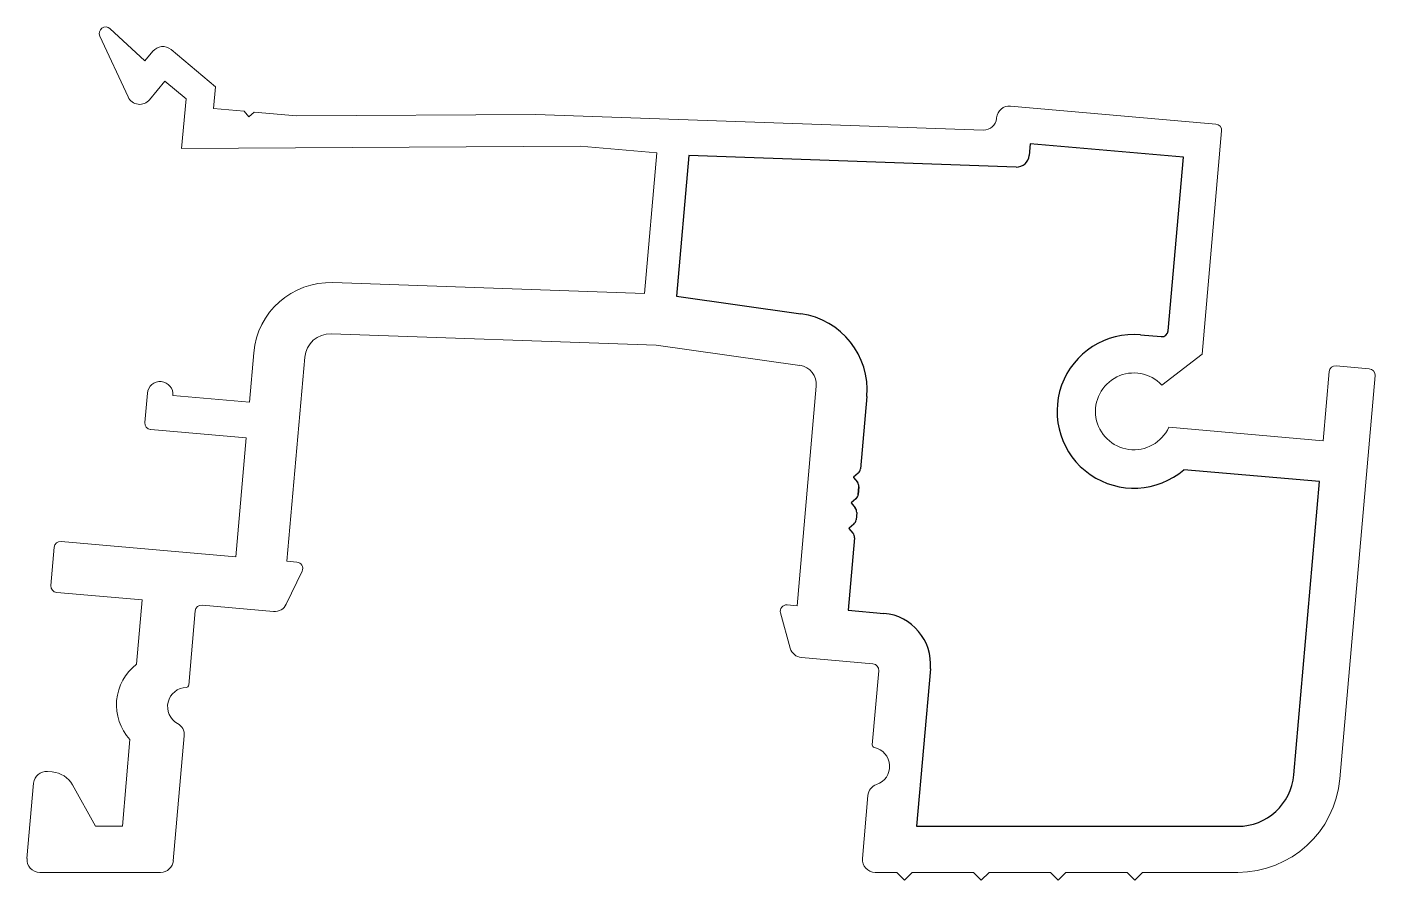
# Model space of a CAD drawing. Header units: inches. Extents: x -26.4 to 26.2, y -0.1 to 33.3.
import ezdxf

# ---------------------------------------------------------------- set-up
doc = ezdxf.new("R2010")
doc.units = ezdxf.units.IN
doc.header["$MEASUREMENT"] = 0
doc.layers.add('1', color=7, linetype='Continuous')

msp = doc.modelspace()

# ---------------------------------------------------------------- linework, layer by layer
at = {"color": 7, "linetype": 'Continuous', "lineweight": 0}
for p, q in [((-21.795, 31.928), (-23.16, 33.189)), ((-23.556, 32.9), (-22.452, 30.52)), ((-21.484, 32.308), (-21.795, 31.928)), ((-19.045, 30.922), (-20.775, 32.374)), ((-21.612, 30.414), (-21.017, 31.141)), ((-21.017, 31.141), (-20.19, 30.447)), ((-19.12, 30.065), (-19.045, 30.922)), ((-20.19, 30.447), (-20.361, 28.503)), ((-17.924, 29.96), (-19.12, 30.065)), ((20.027, 29.463), (12.007, 30.165)), ((-17.742, 29.743), (-17.924, 29.96)), ((-17.526, 29.925), (-17.742, 29.743)), ((-15.878, 29.781), (-17.526, 29.925)), ((-6.536, 29.839), (-15.878, 29.781)), ((10.948, 29.229), (-6.536, 29.839)), ((11.466, 29.71), (11.464, 29.685)), ((19.491, 20.475), (20.254, 29.192)), ((-20.361, 28.503), (-4.793, 28.6)), ((-4.793, 28.6), (-1.804, 28.338)), ((-1.804, 28.338), (-2.285, 22.843)), ((-2.285, 22.843), (-14.451, 23.268)), ((-14.521, 21.269), (-1.834, 20.826)), ((-1.834, 20.826), (3.783, 20.036)), ((-17.545, 20.531), (-17.714, 18.598)), ((-16.249, 12.387), (-15.552, 20.357)), ((17.918, 19.266), (19.491, 20.475)), ((26.017, 19.905), (24.721, 20.018)), ((24.721, 20.018), (24.721, 20.018)), ((24.451, 19.791), (24.214, 17.09)), ((24.866, 3.881), (26.244, 19.634)), ((4.425, 19.228), (3.674, 10.644)), ((-21.698, 18.947), (-21.799, 17.801)), ((-17.714, 18.598), (-20.702, 18.86)), ((-21.571, 17.53), (-17.836, 17.204)), ((24.214, 17.09), (18.191, 17.617)), ((-17.836, 17.204), (-18.242, 12.561)), ((-25.337, 12.931), (-25.467, 11.437)), ((-18.242, 12.561), (-25.066, 13.158)), ((-15.862, 12.353), (-16.249, 12.387)), ((-16.274, 10.707), (-15.658, 11.996)), ((-25.24, 11.166), (-21.903, 10.874)), ((-21.903, 10.874), (-22.123, 8.359)), ((-19.562, 10.669), (-16.769, 10.425)), ((3.674, 10.644), (3.287, 10.678)), ((-20.086, 7.547), (-19.833, 10.442)), ((3.024, 10.362), (3.407, 8.985)), ((3.845, 8.621), (6.638, 8.377)), ((6.865, 8.106), (6.612, 5.211)), ((-22.38, 5.419), (-22.677, 2.03)), ((-20.686, 0.686), (-20.259, 5.565)), ((-26.143, 3.716), (-26.401, 0.769)), ((-25.412, 4.154), (-25.601, 4.171)), ((-23.731, 2.03), (-24.625, 3.643)), ((6.439, 3.229), (6.224, 0.773)), ((-22.677, 2.03), (-23.731, 2.03)), ((-25.906, 0.23), (-21.184, 0.23)), ((6.722, 0.23), (7.569, 0.23)), ((7.569, 0.23), (7.869, -0.07)), ((7.869, -0.07), (8.169, 0.23)), ((8.169, 0.23), (10.569, 0.23)), ((10.569, 0.23), (10.869, -0.07)), ((10.869, -0.07), (11.169, 0.23)), ((11.169, 0.23), (13.569, 0.23)), ((13.569, 0.23), (13.869, -0.07)), ((13.869, -0.07), (14.169, 0.23)), ((14.169, 0.23), (16.569, 0.23)), ((16.569, 0.23), (16.869, -0.07)), ((16.869, -0.07), (17.169, 0.23)), ((17.169, 0.23), (20.881, 0.23))]:
    msp.add_line(p, q, dxfattribs=at)
for centre, radius, start, end in [((-23.329, 33.005), 0.25, 47.2622, 204.8833), ((-21.097, 31.991), 0.5, 50, 140.7131), ((-21.999, 30.731), 0.5, 204.8833, 320.7131), ((11.964, 29.666), 0.5, 85, 175), ((10.965, 29.728), 0.5, 268, 355), ((20.005, 29.214), 0.25, 355, 85), ((-14.556, 20.269), 3, 88, 175), ((-14.556, 20.269), 1, 88, 175), ((3.678, 19.294), 0.75, 355, 82), ((24.7, 19.769), 0.25, 85, 175), ((16.826, 18.239), 1.5, 43.238, 335.5288), ((25.995, 19.656), 0.25, 355, 85), ((-21.2, 18.903), 0.5, 355, 175), ((-21.55, 17.78), 0.25, 175, 265), ((-25.088, 12.909), 0.25, 85, 175), ((-15.884, 12.104), 0.25, 334.444, 85), ((-25.218, 11.415), 0.25, 175, 265), ((-19.584, 10.42), 0.25, 85, 175), ((-16.725, 10.923), 0.5, 265, 334.444), ((3.265, 10.429), 0.25, 85, 195.556), ((3.889, 9.119), 0.5, 195.556, 265), ((-20.907, 6.772), 2, 127.4542, 222.5458), ((6.616, 8.128), 0.25, 355, 85), ((-20.159, 6.706), 0.75, 91.7563, 241.4218), ((-20.186, 7.556), 0.1, 271.7563, 355), ((-20.757, 5.608), 0.5, 355, 61.4218), ((6.712, 5.203), 0.1, 175, 258.2437), ((6.539, 4.37), 0.75, 288.5782, 78.2437), ((-25.645, 3.673), 0.5, 85, 175), ((-25.5, 3.158), 1, 29, 85), ((20.881, 4.23), 4, 270, 355), ((6.937, 3.186), 0.5, 108.5782, 175), ((-25.902, 0.73), 0.5, 175.428, 269.572), ((-21.184, 0.73), 0.5, 270, 355), ((6.722, 0.73), 0.5, 175, 270)]:
    msp.add_arc(centre, radius, start, end, dxfattribs=at)
at = {"layer": '1', "color": 7, "linetype": 'Continuous'}
for p, q in [((12.782, 28.691), (12.742, 28.239)), ((18.759, 28.169), (12.782, 28.691)), ((-0.559, 28.23), (-1.04, 22.734)), ((12.227, 27.783), (-0.559, 28.23)), ((18.166, 21.384), (18.759, 28.169)), ((-1.04, 22.734), (3.826, 22.05)), ((17.087, 21.227), (17.895, 21.157)), ((6.397, 18.818), (6.15, 15.992)), ((6.062, 15.822), (5.876, 15.667)), ((6.15, 15.992), (6.15, 15.992)), ((24.075, 15.496), (18.777, 15.96)), ((5.875, 15.655), (6.031, 15.47)), ((6.088, 15.288), (6.063, 14.996)), ((6.063, 14.996), (6.088, 15.288)), ((6.088, 15.288), (6.063, 14.996)), ((6.063, 14.996), (6.088, 15.288)), ((6.088, 15.288), (6.063, 14.996)), ((23.072, 4.038), (24.075, 15.496)), ((5.974, 14.826), (5.789, 14.671)), ((5.788, 14.659), (5.944, 14.474)), ((6.001, 14.291), (5.976, 14)), ((5.887, 13.83), (5.702, 13.674)), ((5.914, 13.295), (5.667, 10.47)), ((5.701, 13.663), (5.856, 13.478)), ((5.667, 10.47), (7.061, 10.348)), ((8.88, 8.181), (8.341, 2.03)), ((8.341, 2.03), (20.881, 2.03))]:
    msp.add_line(p, q, dxfattribs=at)
for centre, radius, start, end in [((12.244, 28.283), 0.5, 268, 355), ((3.409, 19.079), 3, 355, 82), ((16.826, 18.239), 3, 85, 310.573), ((17.917, 21.406), 0.25, 265, 355), ((5.901, 16.014), 0.25, 310, 355), ((5.881, 15.661), 0.008, 130, 220), ((5.839, 15.309), 0.25, 355, 40), ((5.814, 15.018), 0.25, 310, 355), ((5.794, 14.664), 0.008, 130, 220), ((5.752, 14.313), 0.25, 355, 40), ((5.727, 14.021), 0.25, 310, 355), ((5.707, 13.668), 0.008, 130, 220), ((5.665, 13.317), 0.25, 355, 40), ((6.887, 8.355), 2, 355, 85), ((20.881, 4.23), 2.2, 270, 355)]:
    msp.add_arc(centre, radius, start, end, dxfattribs=at)

doc.saveas('drawing.dxf')
